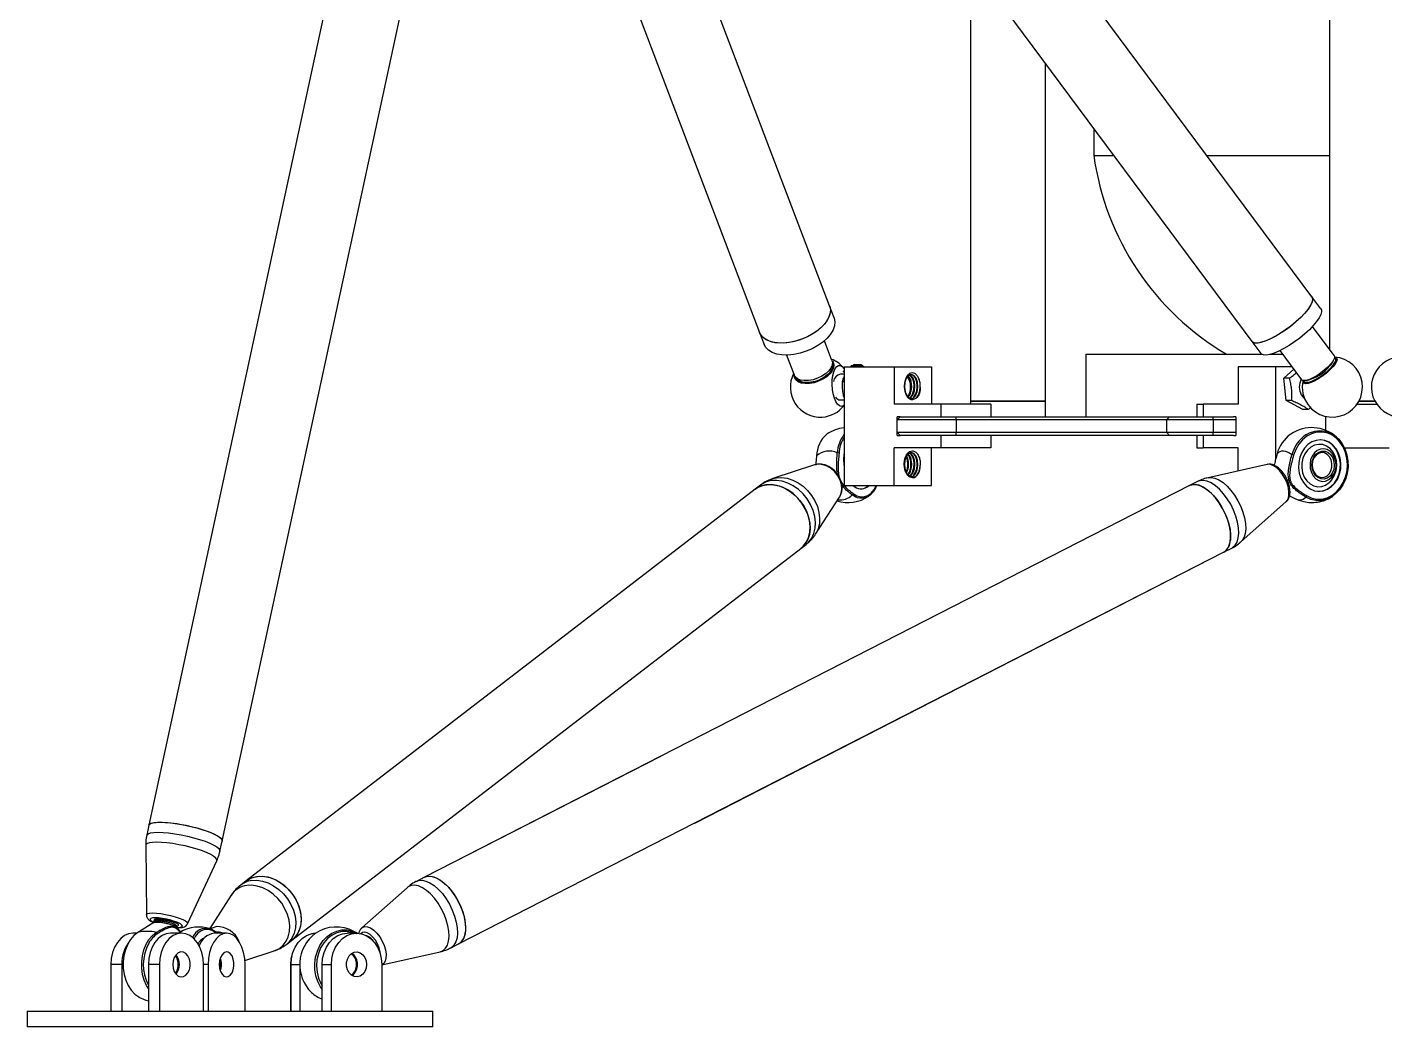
# Model space of a CAD drawing. Header units: millimetres. Extents: x 15 to 1184, y 5 to 836.
# Drawn here: x 133.1 to 220.1, y 573.1 to 637.1 of the extents above; entities that cross this region are included whole.
import ezdxf

# ---------------------------------------------------------------- set-up
doc = ezdxf.new("R2010")
doc.units = ezdxf.units.MM

msp = doc.modelspace()

# ---------------------------------------------------------------- linework, layer by layer
at = {"color": 7, "linetype": 'Continuous', "lineweight": 25}
for p, q in [((216.537, 703.365), (216.537, 616.498)), ((160.288, 675.898), (140.906, 585.983)), ((215.419, 619.85), (173.227, 676.677)), ((145.598, 584.972), (164.981, 674.887)), ((169.373, 673.816), (211.565, 616.988)), ((184.512, 619.272), (164.4, 672.192)), ((162.541, 663.57), (180.025, 617.566)), ((193.537, 641.27), (193.537, 613.165)), ((198.337, 613.165), (198.337, 634.805)), ((201.437, 630.63), (201.437, 628.902)), ((201.437, 628.902), (202.72, 628.902)), ((208.698, 628.902), (216.537, 628.902)), ((215.989, 619.082), (215.419, 619.85)), ((184.804, 618.504), (184.512, 619.272)), ((216.845, 616.083), (215.457, 617.953)), ((180.025, 617.566), (180.317, 616.798)), ((184.666, 615.77), (184.184, 617.038)), ((211.565, 616.988), (212.135, 616.22)), ((181.754, 616.114), (182.235, 614.847)), ((200.937, 616.165), (200.937, 612.165)), ((200.937, 616.165), (212.197, 616.165)), ((212.755, 616.165), (213.546, 616.165)), ((213.369, 616.403), (214.757, 614.534)), ((184.674, 615.746), (184.698, 615.718)), ((185.444, 615.245), (185.375, 615.329)), ((185.444, 615.028), (185.388, 615.111)), ((185.444, 615.365), (185.444, 607.765)), ((185.444, 615.365), (188.645, 615.365)), ((185.922, 615.457), (185.845, 615.365)), ((185.922, 615.457), (186.402, 615.457)), ((186.007, 615.457), (186.06, 615.504)), ((186.06, 615.504), (186.104, 615.457)), ((186.06, 615.504), (186.54, 615.504)), ((186.402, 615.457), (186.349, 615.365)), ((186.628, 615.365), (186.402, 615.457)), ((186.54, 615.504), (186.736, 615.365)), ((188.645, 615.365), (188.645, 612.965)), ((188.645, 615.365), (191.044, 615.365)), ((191.044, 615.365), (191.044, 612.965)), ((210.686, 615.365), (210.686, 612.965)), ((213.085, 615.365), (210.686, 615.365)), ((213.085, 615.365), (213.085, 609.435)), ((214.14, 615.365), (213.085, 615.365)), ((213.618, 614.635), (214.246, 615.222)), ((185.444, 614.889), (185.204, 614.889)), ((185.319, 614.412), (185.444, 614.412)), ((213.757, 613.195), (213.618, 614.635)), ((213.978, 614.635), (213.618, 614.635)), ((185.204, 613.24), (185.444, 613.24)), ((191.644, 612.965), (188.645, 612.965)), ((191.644, 612.965), (191.644, 612.165)), ((194.843, 612.965), (191.644, 612.965)), ((193.537, 613.165), (193.537, 612.965)), ((198.337, 613.165), (193.537, 613.165)), ((193.537, 613.165), (195.403, 613.165)), ((194.843, 612.965), (194.843, 612.165)), ((195.403, 613.165), (198.337, 613.165)), ((198.337, 612.165), (198.337, 613.165)), ((208.037, 612.965), (208.037, 612.165)), ((208.037, 612.965), (208.437, 612.965)), ((208.437, 612.965), (208.437, 612.165)), ((210.686, 612.965), (208.437, 612.965)), ((214.117, 613.195), (213.757, 613.195)), ((214.824, 612.625), (213.757, 613.195)), ((215.184, 612.625), (214.824, 612.625)), ((218.304, 612.965), (219.569, 612.965)), ((218.937, 613.165), (218.426, 613.165)), ((218.426, 613.165), (219.447, 613.165)), ((219.447, 613.165), (218.937, 613.165)), ((188.843, 611.965), (188.843, 612.165)), ((189.043, 612.165), (188.843, 612.165)), ((188.843, 611.965), (189.043, 612.165)), ((192.649, 611.965), (188.843, 611.965)), ((188.843, 611.165), (188.843, 611.965)), ((189.043, 612.165), (192.595, 612.165)), ((192.649, 611.965), (192.595, 612.165)), ((192.595, 612.165), (206.288, 612.165)), ((206.088, 611.965), (192.649, 611.965)), ((192.649, 611.165), (192.649, 611.965)), ((206.288, 612.165), (206.088, 611.965)), ((206.088, 611.965), (206.088, 611.165)), ((209.088, 611.965), (206.088, 611.965)), ((206.288, 612.165), (209.088, 612.165)), ((209.088, 611.965), (209.088, 612.165)), ((209.088, 612.165), (210.387, 612.165)), ((209.088, 611.965), (209.088, 611.165)), ((210.537, 611.965), (209.088, 611.965)), ((210.537, 612.165), (210.387, 612.165)), ((210.537, 612.165), (210.537, 610.965)), ((216.285, 612.19), (216.285, 611.297)), ((188.843, 610.965), (188.843, 611.165)), ((188.843, 611.165), (192.649, 611.165)), ((189.043, 610.965), (188.843, 611.165)), ((188.843, 610.965), (189.043, 610.965)), ((192.595, 610.965), (189.043, 610.965)), ((191.644, 610.965), (191.644, 610.165)), ((192.595, 610.965), (192.649, 611.165)), ((206.288, 610.965), (192.595, 610.965)), ((192.649, 611.165), (206.088, 611.165)), ((194.843, 610.965), (194.843, 610.165)), ((206.088, 611.165), (206.288, 610.965)), ((206.088, 611.165), (209.088, 611.165)), ((209.088, 610.965), (206.288, 610.965)), ((208.037, 610.965), (208.037, 610.165)), ((208.437, 610.965), (208.437, 610.165)), ((209.088, 610.965), (209.088, 611.165)), ((209.088, 611.165), (210.537, 611.165)), ((210.387, 610.965), (209.088, 610.965)), ((210.387, 610.965), (210.537, 610.965)), ((188.645, 607.765), (188.645, 610.165)), ((191.644, 610.165), (188.645, 610.165)), ((191.044, 607.765), (191.044, 610.165)), ((194.843, 610.165), (191.644, 610.165)), ((208.037, 610.165), (208.437, 610.165)), ((210.686, 610.165), (208.437, 610.165)), ((210.686, 608.689), (210.686, 610.165)), ((217.504, 610.165), (220.364, 610.165)), ((183.556, 609.073), (180.871, 608.197)), ((183.556, 609.073), (180.871, 608.197)), ((212.549, 609.108), (208.76, 608.257)), ((180.879, 608.193), (180.725, 608.141)), ((208.087, 608.014), (207.571, 607.749)), ((179.736, 607.515), (147.128, 582.413)), ((179.736, 607.515), (147.128, 582.413)), ((207.571, 607.749), (158.555, 582.648)), ((180.079, 607.779), (179.736, 607.515)), ((180.079, 607.779), (179.736, 607.515)), ((180.167, 607.834), (180.086, 607.775)), ((185.444, 607.765), (188.645, 607.765)), ((186.885, 607.658), (186.999, 607.765)), ((186.933, 607.665), (187.04, 607.765)), ((188.645, 607.765), (191.044, 607.765)), ((183.614, 604.634), (185.148, 607.006)), ((210.866, 604.145), (213.771, 606.722)), ((210.866, 604.145), (213.771, 606.722)), ((213.783, 606.733), (213.771, 606.722)), ((213.784, 606.743), (213.83, 606.791)), ((213.983, 607.104), (214.273, 606.948)), ((216.381, 606.872), (216.416, 606.888)), ((150.056, 578.61), (182.664, 603.711)), ((182.664, 603.711), (183.007, 603.976)), ((209.759, 603.477), (210.276, 603.741)), ((209.759, 603.477), (210.275, 603.741)), ((210.273, 603.747), (210.369, 603.792)), ((160.743, 578.375), (209.759, 603.477)), ((175.875, 586.125), (209.759, 603.477)), ((173.687, 590.397), (158.555, 582.648)), ((140.906, 585.983), (140.767, 585.339)), ((140.7, 584.685), (140.741, 580.236)), ((145.459, 584.327), (145.598, 584.972)), ((143.381, 579.666), (145.251, 583.704)), ((147.128, 582.413), (146.784, 582.149)), ((147.128, 582.413), (146.785, 582.149)), ((147.128, 582.413), (147.103, 582.394)), ((157.448, 581.98), (154.543, 579.403)), ((157.448, 581.98), (154.543, 579.403)), ((158.555, 582.648), (158.039, 582.383)), ((158.555, 582.648), (158.039, 582.383)), ((146.178, 581.491), (144.799, 579.359)), ((146.178, 581.491), (144.8, 579.359)), ((146.225, 581.55), (146.18, 581.488)), ((141.22, 579.743), (140.292, 579.173)), ((141.218, 579.836), (141.211, 579.806)), ((141.297, 579.79), (141.216, 579.74)), ((141.335, 579.931), (141.351, 579.917)), ((141.379, 579.942), (141.375, 579.924)), ((142.638, 579.563), (142.629, 579.578)), ((142.744, 579.411), (142.641, 579.564)), ((142.66, 579.535), (142.724, 579.554)), ((142.924, 579.145), (142.743, 579.413)), ((154.54, 579.392), (154.472, 579.322)), ((140.118, 579.06), (139.882, 579.06)), ((139.882, 579.06), (139.882, 579.06)), ((140.198, 579.114), (140.194, 579.112)), ((140.293, 579.171), (140.198, 579.114)), ((142.993, 579.06), (142.286, 579.06)), ((142.964, 579.08), (142.933, 579.132)), ((143.15, 579.261), (143.001, 579.189)), ((143.824, 578.771), (143.791, 578.711)), ((145.885, 579.06), (145.077, 579.06)), ((145.164, 579.172), (145.311, 579.06)), ((149.713, 578.345), (150.056, 578.61)), ((151.582, 579.06), (151.311, 579.025)), ((154.207, 579.06), (153.617, 579.06)), ((154.26, 579.059), (154.041, 579.176)), ((147.055, 577.319), (148.922, 577.927)), ((155.822, 577.03), (159.554, 577.868)), ((160.227, 578.111), (160.743, 578.375)), ((139.175, 577.06), (138.468, 577.06)), ((138.468, 577.06), (138.468, 574.06)), ((138.468, 577.06), (138.468, 574.06)), ((139.175, 577.06), (139.175, 574.06)), ((141.579, 577.06), (140.872, 577.06)), ((140.872, 577.06), (140.872, 574.06)), ((141.579, 577.06), (141.579, 574.06)), ((144.408, 574.06), (144.408, 577.06)), ((144.704, 577.06), (144.704, 574.06)), ((147.065, 574.06), (147.065, 577.06)), ((149.996, 577.06), (149.996, 574.06)), ((149.996, 574.06), (149.996, 577.06)), ((150.586, 574.06), (150.586, 576.877)), ((152.003, 577.06), (152.593, 577.06)), ((152.003, 574.06), (152.003, 577.06)), ((152.593, 574.06), (152.593, 577.06)), ((155.822, 577.06), (155.822, 574.06)), ((133.104, 574.06), (133.104, 573.06)), ((133.104, 574.06), (133.105, 574.06)), ((133.105, 574.06), (133.105, 573.06)), ((133.105, 574.06), (159.105, 574.06)), ((159.105, 573.06), (159.105, 574.06)), ((133.105, 573.06), (133.104, 573.06)), ((136.912, 573.06), (133.105, 573.06)), ((159.105, 573.06), (136.912, 573.06))]:
    msp.add_line(p, q, dxfattribs=at)
at = {"color": 8, "linetype": 'Continuous', "lineweight": 25}
for p, q in [((146.158, 581.459), (146.178, 581.49)), ((145.246, 579.06), (145.2, 579.096)), ((144.704, 577.06), (144.408, 577.06)), ((149.996, 577.06), (150.582, 577.06))]:
    msp.add_line(p, q, dxfattribs=at)
at = {"color": 7, "linetype": 'Continuous', "lineweight": 25, "flags": 128}
for points in [[(215.424, 619.502), (215.326, 619.296), (215.173, 619.063), (214.968, 618.811), (214.719, 618.547), (214.432, 618.279), (214.117, 618.016), (213.782, 617.764), (213.439, 617.533), (213.098, 617.328), (212.768, 617.156), (212.461, 617.023), (212.185, 616.933), (211.948, 616.887), (211.759, 616.888), (211.622, 616.936), (211.565, 616.988)], [(215.419, 619.85), (215.449, 619.792), (215.461, 619.652), (215.413, 619.474), (215.307, 619.263), (215.146, 619.027), (214.934, 618.773), (214.679, 618.508), (214.387, 618.24), (214.069, 617.978), (213.732, 617.729), (213.389, 617.501), (213.049, 617.301), (212.722, 617.134)], [(184.512, 619.272), (184.544, 619.163), (184.562, 618.918), (184.51, 618.658), (184.389, 618.391), (184.205, 618.125), (183.961, 617.867), (183.666, 617.626), (183.329, 617.41), (182.959, 617.224), (182.568, 617.074), (182.169, 616.965), (181.772, 616.9), (181.39, 616.882), (181.035, 616.91), (180.718, 616.984), (180.448, 617.102), (180.233, 617.259), (180.079, 617.452), (180.025, 617.566)], [(184.512, 619.272), (184.519, 619.254), (184.563, 619.017), (184.538, 618.762), (184.445, 618.496), (184.284, 618.229), (184.063, 617.967), (183.787, 617.718), (183.465, 617.491), (183.107, 617.293), (182.723, 617.128), (182.326, 617.003), (181.926, 616.92), (181.537, 616.884), (181.171, 616.893), (180.837, 616.95), (180.547, 617.051), (180.31, 617.193), (180.132, 617.373), (180.025, 617.566)], [(184.804, 618.504), (184.81, 618.486), (184.855, 618.249), (184.83, 617.994), (184.736, 617.728), (184.576, 617.461), (184.355, 617.199), (184.079, 616.95), (183.757, 616.723), (183.399, 616.525), (183.015, 616.36), (182.618, 616.235), (182.218, 616.152), (181.829, 616.116), (181.463, 616.126), (181.129, 616.182), (180.839, 616.283), (180.602, 616.425), (180.424, 616.605), (180.317, 616.798)], [(215.989, 619.082), (216.019, 619.025), (216.031, 618.884), (215.983, 618.706), (215.877, 618.495), (215.716, 618.26), (215.504, 618.005), (215.249, 617.74), (214.957, 617.472), (214.639, 617.21), (214.303, 616.961), (213.959, 616.733), (213.619, 616.533), (213.292, 616.366)], [(212.722, 617.134), (212.418, 617.007), (212.147, 616.923), (211.917, 616.884), (211.735, 616.892), (211.606, 616.946), (211.565, 616.988)], [(213.292, 616.366), (212.988, 616.239), (212.717, 616.155), (212.487, 616.116), (212.305, 616.124), (212.177, 616.178), (212.135, 616.22)], [(216.845, 616.083), (216.869, 615.994), (216.836, 615.866), (216.747, 615.708), (216.608, 615.529)], [(216.869, 615.984), (216.915, 615.977), (216.977, 615.948)], [(184.666, 615.77), (184.692, 615.659), (184.676, 615.476), (184.593, 615.283), (184.45, 615.092), (184.252, 614.912), (184.011, 614.754), (183.74, 614.626), (183.453, 614.534), (183.167, 614.484), (182.895, 614.479), (182.653, 614.518), (182.455, 614.6), (182.31, 614.721), (182.235, 614.847)], [(185.444, 612.898), (185.39, 612.856), (185.271, 612.822), (185.149, 612.859), (185.029, 612.965), (184.92, 613.135), (184.825, 613.359), (184.752, 613.625), (184.703, 613.919), (184.681, 614.224), (184.687, 614.526), (184.722, 614.807), (184.782, 615.051), (184.866, 615.247), (184.968, 615.383), (185.083, 615.453), (185.204, 615.451), (185.326, 615.379), (185.441, 615.24), (185.444, 615.236)], [(216.608, 615.529), (216.424, 615.338), (216.208, 615.145), (215.969, 614.961), (215.721, 614.796), (215.478, 614.659), (215.252, 614.556), (215.055, 614.494), (214.899, 614.476), (214.792, 614.503), (214.757, 614.534)], [(215.051, 614.348), (215.147, 614.356), (215.335, 614.408), (215.558, 614.503), (215.801, 614.636), (216.05, 614.799), (216.292, 614.982), (216.512, 615.176), (216.697, 615.369), (216.837, 615.549), (216.923, 615.706), (216.948, 615.794)], [(189.744, 613.296), (189.84, 613.326), (190.009, 613.499), (190.125, 613.759), (190.174, 614.065), (190.15, 614.371), (190.059, 614.63), (189.915, 614.804), (189.744, 614.865), (189.573, 614.804), (189.43, 614.63), (189.338, 614.371), (189.314, 614.065), (189.363, 613.759), (189.48, 613.499), (189.648, 613.326), (189.844, 613.265), (189.844, 613.265)], [(190.324, 614.065), (190.315, 613.909), (190.288, 613.759), (190.243, 613.62), (190.184, 613.499), (190.111, 613.399), (190.028, 613.326), (189.938, 613.28), (189.844, 613.265)], [(214.734, 613.57), (214.874, 613.398), (214.939, 613.345)], [(215.1, 607.093), (215.407, 606.952), (215.732, 606.884), (216.063, 606.89), (216.389, 606.97), (216.699, 607.122), (216.981, 607.341), (217.226, 607.618), (217.426, 607.944), (217.573, 608.308), (217.663, 608.697), (217.692, 609.097), (217.659, 609.496), (217.566, 609.878), (217.416, 610.231), (217.213, 610.542), (216.966, 610.801), (216.682, 610.999), (216.371, 611.128), (216.044, 611.185), (215.713, 611.166), (215.389, 611.074), (215.083, 610.911), (214.807, 610.683), (214.568, 610.397), (214.376, 610.065), (214.238, 609.696)], [(216.417, 607.515), (216.669, 607.683), (216.888, 607.91), (217.064, 608.186), (217.19, 608.498), (217.26, 608.834), (217.272, 609.179), (217.224, 609.517), (217.119, 609.834), (216.961, 610.116), (216.758, 610.351), (216.518, 610.528), (216.251, 610.639), (215.97, 610.681), (215.686, 610.65), (215.412, 610.549), (215.16, 610.381), (214.942, 610.154), (214.765, 609.879), (214.639, 609.566), (214.569, 609.23), (214.558, 608.885), (214.605, 608.547), (214.71, 608.23), (214.868, 607.948), (215.072, 607.713), (215.312, 607.536), (215.578, 607.425), (215.86, 607.383), (216.143, 607.414), (216.417, 607.515)], [(215.063, 611.029), (215.269, 611.139), (215.591, 611.247), (215.923, 611.283), (216.254, 611.247), (216.572, 611.14), (216.868, 610.965), (217.133, 610.727), (217.356, 610.436), (217.533, 610.099), (217.656, 609.728), (217.721, 609.335), (217.728, 608.932), (217.675, 608.532), (217.564, 608.148), (217.398, 607.793), (217.184, 607.478), (216.928, 607.213), (216.638, 607.007), (216.323, 606.866), (215.994, 606.794), (215.662, 606.795), (215.336, 606.868), (215.028, 607.011), (215.028, 607.011)], [(216.383, 607.518), (216.635, 607.685), (216.854, 607.912), (217.03, 608.188), (217.156, 608.5), (217.226, 608.836), (217.238, 609.181), (217.19, 609.519), (217.085, 609.836), (216.927, 610.118), (216.724, 610.353), (216.484, 610.53), (216.217, 610.642), (215.986, 610.681)], [(189.744, 608.296), (189.84, 608.326), (190.009, 608.499), (190.125, 608.759), (190.174, 609.065), (190.15, 609.371), (190.059, 609.63), (189.915, 609.804), (189.744, 609.865), (189.573, 609.804), (189.43, 609.63), (189.338, 609.371), (189.314, 609.065), (189.363, 608.759), (189.48, 608.499), (189.648, 608.326), (189.844, 608.265), (189.844, 608.265)], [(214.128, 609.727), (213.988, 609.821), (213.85, 609.892), (213.716, 609.938), (213.588, 609.959), (213.47, 609.954), (213.361, 609.923), (213.265, 609.867), (213.183, 609.787)], [(216.295, 607.783), (216.525, 607.94), (216.719, 608.155), (216.869, 608.419), (216.965, 608.715), (217.003, 609.029), (216.98, 609.343), (216.898, 609.64), (216.761, 609.905), (216.577, 610.123), (216.355, 610.282), (216.107, 610.374), (215.848, 610.393), (215.59, 610.34), (215.348, 610.215), (215.134, 610.028), (214.961, 609.787), (214.838, 609.505), (214.77, 609.198), (214.763, 608.882), (214.815, 608.574), (214.926, 608.291), (215.087, 608.048), (215.292, 607.858), (215.528, 607.732), (215.783, 607.676), (216.044, 607.693), (216.295, 607.783)], [(216.917, 608.735), (216.958, 609.003), (216.942, 609.274), (216.871, 609.532), (216.749, 609.757), (216.584, 609.935), (216.388, 610.054), (216.174, 610.106), (215.957, 610.087), (215.751, 609.997), (215.571, 609.845), (215.428, 609.639), (215.333, 609.394), (215.292, 609.127), (215.307, 608.855), (215.378, 608.598), (215.501, 608.372), (215.665, 608.194), (215.861, 608.075), (216.075, 608.023), (216.292, 608.043), (216.498, 608.132), (216.679, 608.284), (216.822, 608.49), (216.917, 608.735)], [(215.442, 609.349), (215.533, 609.578), (215.673, 609.765), (215.849, 609.896), (216.048, 609.96), (216.253, 609.95), (216.447, 609.869), (216.616, 609.723), (216.744, 609.524), (216.823, 609.287), (216.844, 609.032), (216.808, 608.78), (216.716, 608.551), (216.577, 608.364), (216.4, 608.233), (216.202, 608.17), (215.997, 608.179), (215.802, 608.26), (215.634, 608.406), (215.505, 608.605), (215.427, 608.842), (215.405, 609.097), (215.442, 609.349)], [(215.458, 609.317), (215.425, 609.082), (215.449, 608.846), (215.528, 608.629), (215.655, 608.45), (215.818, 608.327), (216.003, 608.268), (216.193, 608.281), (216.373, 608.363), (216.524, 608.508), (216.635, 608.702), (216.696, 608.928), (216.7, 609.166), (216.648, 609.396), (216.544, 609.596), (216.397, 609.748), (216.221, 609.84), (216.031, 609.864), (215.844, 609.816), (215.677, 609.701), (215.544, 609.53), (215.458, 609.317)], [(217.616, 609.87), (217.564, 610.03), (217.509, 610.165)], [(185.148, 607.006), (185.164, 607.032), (185.262, 607.265), (185.3, 607.532), (185.275, 607.817), (185.189, 608.105), (185.046, 608.38), (184.854, 608.629), (184.623, 608.836), (184.366, 608.992), (184.097, 609.087), (183.83, 609.117), (183.58, 609.081), (183.556, 609.073)], [(189.844, 608.265), (189.938, 608.28), (190.028, 608.326), (190.111, 608.399), (190.184, 608.499), (190.243, 608.62), (190.288, 608.759), (190.315, 608.909), (190.324, 609.065)], [(213.771, 606.722), (213.792, 606.742), (213.888, 606.891), (213.94, 607.093), (213.946, 607.337), (213.906, 607.61), (213.82, 607.898), (213.695, 608.184), (213.537, 608.453), (213.354, 608.691), (213.157, 608.885), (212.955, 609.025), (212.76, 609.103), (212.582, 609.114), (212.549, 609.108)], [(179.736, 607.515), (179.935, 607.643), (180.238, 607.763), (180.57, 607.818), (180.921, 607.805), (181.281, 607.726), (181.638, 607.583), (181.982, 607.38), (182.302, 607.123), (182.588, 606.82), (182.833, 606.481), (183.027, 606.115), (183.167, 605.734), (183.246, 605.35), (183.264, 604.973), (183.218, 604.616), (183.112, 604.289), (182.947, 604.002), (182.729, 603.765), (182.664, 603.711)], [(182.664, 603.711), (182.827, 603.858), (183.023, 604.117), (183.164, 604.422), (183.245, 604.763), (183.264, 605.13), (183.22, 605.511), (183.115, 605.896), (182.952, 606.272), (182.735, 606.627), (182.472, 606.953), (182.17, 607.237), (181.839, 607.472), (181.488, 607.651), (181.129, 607.767), (180.772, 607.819), (180.427, 607.803)], [(187.528, 607.765), (187.466, 607.621), (187.31, 607.357), (187.124, 607.151), (186.912, 607.009), (186.683, 606.938), (186.443, 606.937), (186.302, 606.97)], [(186.619, 607.535), (186.699, 607.557), (186.885, 607.658)], [(207.571, 607.749), (207.622, 607.773), (207.835, 607.82), (208.074, 607.799), (208.33, 607.713), (208.597, 607.563), (208.866, 607.353), (209.128, 607.091), (209.377, 606.783), (209.604, 606.441), (209.802, 606.073), (209.966, 605.691), (210.091, 605.306), (210.172, 604.931), (210.207, 604.577), (210.195, 604.254)], [(207.934, 607.819), (207.709, 607.801), (207.571, 607.749)], [(209.759, 603.477), (209.817, 603.511), (209.978, 603.659), (210.099, 603.868), (210.176, 604.129), (210.208, 604.435), (210.192, 604.777), (210.131, 605.145), (210.024, 605.526), (209.877, 605.911), (209.692, 606.286), (209.477, 606.641), (209.237, 606.965), (208.979, 607.247), (208.712, 607.48), (208.443, 607.656), (208.182, 607.771), (207.934, 607.819)], [(140.906, 585.983), (140.918, 586.014), (140.998, 586.084), (141.146, 586.135), (141.359, 586.167), (141.629, 586.177), (141.948, 586.167), (142.307, 586.135), (142.695, 586.084), (143.1, 586.014), (143.509, 585.927), (143.91, 585.828), (144.292, 585.717), (144.642, 585.599), (144.949, 585.478), (145.205, 585.356), (145.402, 585.238), (145.534, 585.128), (145.596, 585.028), (145.598, 584.972)], [(140.906, 585.983), (140.942, 586.044), (141.05, 586.107), (141.225, 586.15), (141.461, 586.174), (141.752, 586.176), (142.089, 586.157), (142.461, 586.117), (142.857, 586.058), (143.265, 585.981), (143.672, 585.889), (144.067, 585.784), (144.437, 585.67), (144.771, 585.55), (145.059, 585.428), (145.292, 585.308)], [(145.292, 585.308), (145.463, 585.193), (145.567, 585.086), (145.601, 584.991), (145.598, 584.972)], [(147.128, 582.413), (147.211, 582.472), (147.499, 582.619), (147.82, 582.701), (148.164, 582.717), (148.521, 582.666), (148.881, 582.549), (149.231, 582.37), (149.563, 582.135), (149.864, 581.851), (150.128, 581.526), (150.344, 581.17), (150.507, 580.794), (150.613, 580.41), (150.656, 580.028), (150.637, 579.661), (150.556, 579.321), (150.415, 579.016), (150.219, 578.757), (150.056, 578.61)], [(147.128, 582.413), (147.328, 582.542), (147.63, 582.661), (147.962, 582.716), (148.313, 582.703), (148.673, 582.624), (149.03, 582.481), (149.374, 582.278), (149.694, 582.021), (149.98, 581.718), (150.225, 581.379), (150.42, 581.013), (150.559, 580.633), (150.639, 580.248), (150.656, 579.871), (150.611, 579.514), (150.504, 579.187), (150.339, 578.901), (150.121, 578.663), (150.056, 578.61)], [(158.555, 582.648), (158.606, 582.671), (158.819, 582.718), (159.058, 582.698), (159.314, 582.611), (159.581, 582.461), (159.849, 582.251), (160.112, 581.989), (160.361, 581.682), (160.588, 581.339), (160.786, 580.971), (160.95, 580.589), (161.074, 580.205), (161.155, 579.83), (161.191, 579.475), (161.179, 579.153)], [(158.555, 582.648), (158.693, 582.699), (158.918, 582.718)], [(158.918, 582.718), (159.165, 582.669), (159.427, 582.555), (159.695, 582.379), (159.963, 582.146), (160.22, 581.863), (160.46, 581.539), (160.676, 581.184), (160.86, 580.809), (161.008, 580.425), (161.114, 580.043), (161.176, 579.675), (161.191, 579.333), (161.16, 579.027), (161.082, 578.766), (160.961, 578.558), (160.8, 578.409), (160.743, 578.375)], [(141.474, 579.972), (141.331, 579.961), (141.249, 579.931), (141.233, 579.907)], [(142.685, 579.513), (142.748, 579.528), (142.796, 579.567), (142.775, 579.622), (142.687, 579.686), (142.539, 579.756), (142.344, 579.824), (142.12, 579.884), (141.887, 579.931), (141.665, 579.961), (141.474, 579.972)], [(142.762, 579.408), (142.76, 579.401), (142.757, 579.395), (142.756, 579.392), (142.755, 579.391), (142.755, 579.391), (142.755, 579.391), (142.755, 579.391), (142.755, 579.391), (142.755, 579.391), (142.755, 579.391), (142.755, 579.391), (142.755, 579.391), (142.755, 579.391), (142.755, 579.391)], [(144.817, 579.353), (144.925, 579.313), (145.164, 579.172)], [(139.882, 579.06), (139.606, 579.022), (139.341, 578.908), (139.096, 578.723), (138.882, 578.474), (138.706, 578.171), (138.575, 577.825), (138.495, 577.45), (138.468, 577.06)], [(139.882, 579.06), (139.606, 579.022), (139.341, 578.908), (139.096, 578.723), (138.882, 578.474), (138.706, 578.171), (138.575, 577.825), (138.495, 577.45), (138.468, 577.06)], [(140.198, 579.114), (139.949, 578.917), (139.729, 578.66), (139.545, 578.352), (139.402, 578.002), (139.307, 577.621), (139.26, 577.223), (139.265, 576.819), (139.321, 576.423), (139.426, 576.048), (139.577, 575.705), (139.769, 575.406), (139.995, 575.16), (140.249, 574.975), (140.257, 574.971)], [(142.286, 579.06), (142.01, 579.022), (141.745, 578.908), (141.5, 578.723), (141.286, 578.474), (141.11, 578.171), (140.98, 577.825), (140.899, 577.45), (140.872, 577.06)], [(144.408, 577.06), (144.38, 577.45), (144.3, 577.825), (144.169, 578.171), (143.993, 578.474), (143.779, 578.723), (143.534, 578.908), (143.269, 579.022), (142.993, 579.06), (142.717, 579.022), (142.452, 578.908), (142.208, 578.723), (141.993, 578.474), (141.817, 578.171), (141.687, 577.825), (141.606, 577.45), (141.579, 577.06)], [(142.975, 579.176), (143.019, 579.199), (143.026, 579.202)], [(147.065, 577.06), (147.042, 577.45), (146.975, 577.825), (146.866, 578.171), (146.719, 578.474), (146.541, 578.723), (146.336, 578.908), (146.115, 579.022), (145.885, 579.06), (145.654, 579.022), (145.433, 578.908), (145.229, 578.723), (145.05, 578.474), (144.903, 578.171), (144.794, 577.825), (144.727, 577.45), (144.704, 577.06)], [(149.996, 577.06), (150.027, 577.45), (150.119, 577.825), (150.268, 578.171), (150.469, 578.474), (150.714, 578.723), (150.993, 578.908), (151.296, 579.022), (151.582, 579.06)], [(152.003, 575.485), (151.903, 575.629), (151.727, 575.965), (151.604, 576.336), (151.538, 576.73), (151.532, 577.133), (151.585, 577.533), (151.696, 577.916), (151.861, 578.271), (152.076, 578.586), (152.332, 578.851), (152.622, 579.058), (152.936, 579.199), (153.265, 579.27), (153.598, 579.269), (153.923, 579.196), (154.232, 579.054)], [(152.003, 577.06), (152.034, 577.45), (152.126, 577.825), (152.275, 578.171), (152.476, 578.474), (152.72, 578.723), (152.999, 578.908), (153.302, 579.022), (153.617, 579.06)], [(152.593, 577.06), (152.624, 577.45), (152.716, 577.825), (152.865, 578.171), (153.066, 578.474), (153.31, 578.723), (153.59, 578.908), (153.892, 579.022), (154.207, 579.06), (154.522, 579.022), (154.825, 578.908), (155.104, 578.723), (155.349, 578.474), (155.55, 578.171), (155.699, 577.825), (155.791, 577.45), (155.822, 577.06)], [(142.428, 577.06), (142.453, 576.824), (142.526, 576.609), (142.641, 576.435), (142.787, 576.315), (142.951, 576.262), (143.119, 576.28), (143.276, 576.367), (143.408, 576.516), (143.503, 576.713), (143.553, 576.941), (143.553, 577.179), (143.503, 577.407), (143.408, 577.604), (143.276, 577.753), (143.119, 577.84), (142.951, 577.858), (142.787, 577.805), (142.641, 577.686), (142.526, 577.511), (142.453, 577.296), (142.428, 577.06)], [(145.413, 577.06), (145.434, 576.824), (145.495, 576.609), (145.59, 576.435), (145.712, 576.315), (145.849, 576.262), (145.99, 576.28), (146.121, 576.367), (146.231, 576.516), (146.31, 576.713), (146.352, 576.941), (146.352, 577.179), (146.31, 577.407), (146.231, 577.604), (146.121, 577.753), (145.99, 577.84), (145.849, 577.858), (145.712, 577.805), (145.59, 577.686), (145.495, 577.511), (145.434, 577.296), (145.413, 577.06)], [(150.051, 577.576), (150.027, 577.45), (149.996, 577.06)], [(154.853, 577.06), (154.825, 576.824), (154.741, 576.609), (154.61, 576.435), (154.443, 576.315), (154.256, 576.262), (154.064, 576.28), (153.885, 576.367), (153.734, 576.516), (153.626, 576.713), (153.569, 576.941), (153.569, 577.179), (153.626, 577.407), (153.734, 577.604), (153.885, 577.753), (154.064, 577.84), (154.256, 577.858), (154.443, 577.805), (154.61, 577.686), (154.741, 577.511), (154.825, 577.296), (154.853, 577.06)]]:
    msp.add_lwpolyline(points, dxfattribs=at)
at = {"color": 8, "linetype": 'Continuous', "lineweight": 25, "flags": 128}
for points in [[(216.977, 615.948), (216.998, 615.927), (217.023, 615.834), (216.989, 615.704), (216.899, 615.542), (216.756, 615.359)], [(216.862, 615.941), (216.91, 615.911), (216.942, 615.826), (216.915, 615.701), (216.885, 615.639)], [(216.948, 615.794), (216.951, 615.831), (216.918, 615.917), (216.863, 615.95)], [(184.698, 615.718), (184.735, 615.661), (184.787, 615.492), (184.77, 615.305), (184.686, 615.108), (184.539, 614.912), (184.337, 614.728), (184.09, 614.567), (183.813, 614.435), (183.52, 614.342), (183.226, 614.291), (182.949, 614.285), (182.702, 614.326), (182.499, 614.409), (182.351, 614.532), (182.265, 614.688), (182.245, 614.823)], [(182.337, 614.691), (182.416, 614.57), (182.57, 614.454), (182.778, 614.378), (183.029, 614.348), (183.308, 614.365), (183.598, 614.427), (183.883, 614.532), (184.146, 614.673), (184.373, 614.842), (184.549, 615.03), (184.665, 615.224)], [(184.655, 615.224), (184.54, 615.031), (184.366, 614.845), (184.141, 614.677), (183.88, 614.537), (183.597, 614.433), (183.309, 614.371), (183.033, 614.355), (182.784, 614.385), (182.578, 614.459), (182.425, 614.575), (182.358, 614.671)], [(184.691, 615.557), (184.703, 615.412), (184.655, 615.224)], [(184.665, 615.224), (184.713, 615.415), (184.693, 615.586)], [(216.756, 615.359), (216.568, 615.164), (216.347, 614.967), (216.103, 614.778), (215.849, 614.61), (215.6, 614.469), (215.369, 614.364), (215.168, 614.301), (215.008, 614.282), (214.898, 614.31), (214.844, 614.382), (214.845, 614.482)], [(214.88, 614.477), (214.912, 614.393), (215.003, 614.351), (215.051, 614.348)], [(215.154, 614.363), (215.153, 614.363), (215.011, 614.358), (214.921, 614.399), (214.889, 614.477)], [(183.007, 603.976), (183.17, 604.123), (183.366, 604.382), (183.507, 604.686), (183.588, 605.027), (183.607, 605.394), (183.564, 605.775), (183.459, 606.16), (183.295, 606.536), (183.079, 606.892), (182.816, 607.217), (182.514, 607.501), (182.182, 607.736), (181.832, 607.915), (181.472, 608.032), (181.115, 608.083), (180.771, 608.067), (180.45, 607.985), (180.162, 607.838), (180.079, 607.779)], [(180.878, 608.2), (181.122, 608.256), (181.456, 608.271), (181.803, 608.222), (182.152, 608.108), (182.492, 607.935), (182.814, 607.707), (183.107, 607.431), (183.362, 607.115), (183.573, 606.769), (183.731, 606.405), (183.833, 606.031), (183.876, 605.661), (183.857, 605.305), (183.778, 604.974), (183.642, 604.678), (183.616, 604.637)], [(210.275, 603.741), (210.333, 603.775), (210.494, 603.924), (210.615, 604.132), (210.692, 604.393), (210.724, 604.699), (210.709, 605.041), (210.647, 605.409), (210.54, 605.791), (210.393, 606.175), (210.209, 606.55), (209.993, 606.905), (209.753, 607.229), (209.495, 607.512), (209.228, 607.745), (208.959, 607.921), (208.698, 608.035), (208.451, 608.083), (208.226, 608.065), (208.087, 608.014)], [(208.761, 608.257), (208.966, 608.272), (209.205, 608.225), (209.46, 608.114), (209.72, 607.943), (209.98, 607.717), (210.23, 607.442), (210.463, 607.128), (210.672, 606.784), (210.851, 606.419), (210.994, 606.046), (211.098, 605.675), (211.158, 605.319), (211.172, 604.987), (211.142, 604.689), (211.067, 604.436), (210.949, 604.234), (210.866, 604.145)], [(186.302, 606.97), (186.199, 607.009), (185.961, 607.149)], [(186.029, 607.241), (186.267, 607.102), (186.509, 607.035), (186.747, 607.042), (186.973, 607.123), (187.18, 607.276), (187.36, 607.493), (187.504, 607.765)], [(140.767, 585.339), (140.779, 585.369), (140.859, 585.439), (141.007, 585.491), (141.22, 585.522), (141.49, 585.533)], [(141.49, 585.533), (141.809, 585.522), (142.168, 585.491), (142.556, 585.439), (142.961, 585.369), (143.37, 585.283), (143.771, 585.183), (144.153, 585.072), (144.503, 584.955), (144.81, 584.833), (145.066, 584.711), (145.263, 584.594), (145.395, 584.483), (145.457, 584.383), (145.459, 584.327)], [(141.404, 584.896), (141.142, 584.886), (140.936, 584.855), (140.792, 584.805), (140.714, 584.737), (140.7, 584.685)], [(145.251, 583.704), (145.255, 583.78), (145.195, 583.877), (145.067, 583.984), (144.876, 584.098), (144.628, 584.216), (144.329, 584.334), (143.989, 584.449), (143.619, 584.556), (143.229, 584.653), (142.832, 584.737), (142.439, 584.805), (142.063, 584.855), (141.714, 584.886), (141.404, 584.896)], [(148.922, 577.927), (148.982, 577.949), (149.261, 578.091), (149.5, 578.291), (149.69, 578.542), (149.827, 578.838), (149.906, 579.169), (149.924, 579.525), (149.882, 579.895), (149.78, 580.269), (149.621, 580.634), (149.411, 580.979), (149.156, 581.295), (148.863, 581.571), (148.541, 581.799), (148.2, 581.972), (147.851, 582.086), (147.505, 582.135), (147.17, 582.12)], [(147.476, 582.437), (147.82, 582.453), (148.178, 582.401), (148.537, 582.285), (148.888, 582.106), (149.219, 581.871), (149.521, 581.587), (149.784, 581.262), (150.001, 580.906), (150.164, 580.53), (150.269, 580.145), (150.313, 579.764), (150.294, 579.397), (150.213, 579.056), (150.072, 578.752), (149.876, 578.492), (149.713, 578.345)], [(159.554, 577.868), (159.567, 577.871), (159.757, 577.953), (159.913, 578.098), (160.031, 578.3), (160.106, 578.553), (160.136, 578.851), (160.122, 579.183), (160.062, 579.54), (159.958, 579.91), (159.815, 580.283), (159.636, 580.648), (159.427, 580.992), (159.194, 581.306), (158.944, 581.581), (158.684, 581.807), (158.424, 581.978), (158.169, 582.089), (157.93, 582.136), (157.711, 582.118), (157.521, 582.036), (157.448, 581.98)], [(158.039, 582.383), (158.177, 582.435), (158.402, 582.453), (158.649, 582.405), (158.911, 582.291), (159.179, 582.114), (159.446, 581.881), (159.704, 581.599), (159.944, 581.275), (160.16, 580.92), (160.344, 580.545), (160.492, 580.16), (160.598, 579.779), (160.66, 579.411), (160.675, 579.069), (160.644, 578.763), (160.566, 578.502), (160.445, 578.293), (160.284, 578.145), (160.226, 578.111)], [(140.741, 580.236), (140.749, 580.266), (140.817, 580.316), (140.953, 580.347), (141.149, 580.358)], [(141.149, 580.358), (141.394, 580.347), (141.675, 580.316), (141.978, 580.266), (142.284, 580.199), (142.579, 580.12), (142.846, 580.032), (143.071, 579.941), (143.242, 579.851), (143.349, 579.767), (143.386, 579.693), (143.381, 579.666)], [(141.299, 580.047), (141.129, 580.037), (141.02, 580.006), (140.979, 579.957), (141.009, 579.893), (141.106, 579.818), (141.228, 579.755)], [(142.736, 579.43), (142.901, 579.44), (143.01, 579.471), (143.051, 579.52), (143.021, 579.584), (142.924, 579.658), (142.764, 579.738), (142.553, 579.818), (142.305, 579.893), (142.038, 579.957), (141.769, 580.006), (141.517, 580.037), (141.299, 580.047)], [(145.2, 579.096), (144.962, 579.234), (144.72, 579.301), (144.482, 579.294), (144.255, 579.213), (144.049, 579.061), (143.869, 578.843), (143.824, 578.771)], [(144.856, 579.34), (144.983, 579.414), (145.22, 579.484)], [(154.543, 579.403), (154.585, 579.435), (154.736, 579.49), (154.914, 579.479), (155.109, 579.402), (155.311, 579.262), (155.508, 579.068), (155.691, 578.83), (155.849, 578.56), (155.974, 578.274), (156.059, 577.987), (156.1, 577.714), (156.094, 577.469), (156.041, 577.267), (155.945, 577.118), (155.822, 577.035)], [(140.872, 575.514), (140.758, 575.705), (140.607, 576.048), (140.502, 576.423), (140.446, 576.819), (140.441, 577.223), (140.487, 577.621), (140.583, 578.002), (140.725, 578.352), (140.909, 578.66), (141.129, 578.917), (141.378, 579.114)], [(145.655, 579.06), (145.425, 579.124), (145.194, 579.124)], [(154.051, 579.06), (153.926, 579.108), (153.601, 579.176), (153.27, 579.17), (152.944, 579.089), (152.635, 578.937), (152.353, 578.719), (152.107, 578.442), (151.908, 578.116), (151.76, 577.752), (151.671, 577.363), (151.641, 576.962), (151.674, 576.564), (151.767, 576.182), (151.918, 575.829), (152.003, 575.683)], [(154.041, 579.176), (154.092, 579.148), (154.232, 579.054)], [(155.733, 577.714), (155.716, 577.869), (155.653, 578.12), (155.549, 578.373), (155.412, 578.612), (155.25, 578.819), (155.074, 578.982), (154.897, 579.088), (154.731, 579.132), (154.587, 579.108), (154.483, 579.031)]]:
    msp.add_lwpolyline(points, dxfattribs=at)
at = {"color": 7, "linetype": 'Continuous', "lineweight": 25}
for centre, radius, start, end in [((218.937, 631.376), 17.674, 188.0467, 239.38796), ((215.119, 619.671), 0.349, 330.93624, 30.70259), ((183.923, 614.065), 1.925, 41.07136, 68.32989), ((216.725, 614.065), 1.925, 216.59196, 85.70962), ((221.149, 614.065), 1.925, 94.29024, 12.52554), ((214.294, 617.343), 3.101, 286.0916, 326.66701), ((183.923, 614.065), 1.925, 152.81251, 273.42546), ((185.307, 614.345), 0.554, 100.73438, 171.5878), ((188.538, 614.061), 1.17, 329.67651, 34.29553), ((215.582, 614.065), 0.982, 149.52744, 210.23904), ((216.725, 614.065), 1.925, 167.4743, 216.59196), ((185.226, 613.63), 0.391, 214.17474, 266.75733), ((183.923, 614.065), 1.925, 273.42546, 322.1848), ((185.598, 609.6), 1.921, 130.7406, 178.55617), ((185.684, 609.065), 2.4, 95.72793, 123.93624), ((215.361, 609.213), 2.253, 125.34445, 165.2386), ((215.405, 609.065), 2.4, 48.54184, 124.15033), ((184.487, 608.773), 1.193, 64.03404, 132.74731), ((185.016, 609.588), 0.257, 66.78527, 91.43538), ((188.013, 609.418), 2.606, 170.36856, 189.63144), ((215.405, 609.065), 1.59, 345.08544, 35.60837), ((214.016, 609.124), 0.614, 68.79791, 79.47462), ((215.405, 609.065), 1.59, 316.52193, 345.08544), ((180.627, 606.348), 1.468, 97.83162, 127.37567), ((185.896, 607.269), 0.136, 298.55888, 348.052), ((186.538, 608.222), 0.683, 222.06159, 305.35987), ((215.846, 608.543), 1.158, 266.51482, 297.64253), ((185.684, 609.065), 2.4, 252.84511, 303.93624), ((215.405, 609.065), 2.4, 241.85493, 304.15033), ((214.955, 607.148), 0.155, 297.94884, 339.18805), ((215.405, 609.065), 2.4, 269.97916, 293.9857), ((209.262, 604.267), 0.933, 302.1768, 359.23256), ((144.109, 577.06), 2.4, 72.84511, 119.60574), ((152.909, 577.06), 2.4, 61.85493, 124.15033), ((141.555, 577.124), 2.38, 141.59557, 181.53768), ((140.788, 576.594), 2.588, 76.81773, 103.18227), ((143.395, 577.059), 2.85, 151.19684, 207.70814), ((141.318, 578.988), 0.14, 16.76669, 64.29156), ((144.804, 577.991), 0.847, 113.94568, 152.39863), ((145.257, 577.889), 1.184, 98.7182, 162.20592), ((145.142, 579.115), 0.0612, 341.66857, 68.69283), ((153.07, 577.05), 2.502, 127.07394, 225.61823), ((154.606, 578.115), 0.813, 29.87214, 71.04254), ((160.246, 579.165), 0.933, 302.1768, 359.23256), ((141.773, 577.06), 1.015, 325.06391, 34.93609), ((141.86, 577.06), 0.999, 321.68935, 38.31065), ((153.319, 577.06), 0.892, 309.19219, 50.80781), ((153.433, 577.093), 0.831, 357.72676, 54.74935), ((144.146, 577.06), 1.323, 348.12171, 11.87829), ((144.289, 577.06), 1.262, 340.76158, 19.20219), ((153.43, 577.028), 0.834, 306.33114, 2.20966), ((141.438, 577.06), 2.4, 240.53444, 256.36546), ((152.909, 577.06), 2.4, 228.54184, 247.81163)]:
    msp.add_arc(centre, radius, start, end, dxfattribs=at)
at = {"color": 8, "linetype": 'Continuous', "lineweight": 25}
for centre, radius, start, end in [((214.507, 617.085), 2.649, 282.07254, 321.22806), ((215.927, 616.077), 0.915, 314.74137, 341.22505), ((187.204, 609.723), 2.198, 143.19418, 176.80526), ((187.308, 609.689), 2.195, 148.11999, 176.45537), ((216.273, 609.174), 2.215, 123.12671, 165.53999), ((185.194, 607.93), 1.094, 262.14631, 314.49838), ((214.616, 607.402), 0.569, 232.95253, 316.48345), ((147.357, 580.729), 1.404, 97.65047, 147.12109), ((147.676, 580.982), 1.468, 97.83084, 127.44306), ((144.589, 578.424), 0.957, 76.22059, 157.54629), ((145.268, 577.953), 1.531, 21.91606, 91.78415), ((142.424, 577.571), 1.752, 123.68727, 150.55422)]:
    msp.add_arc(centre, radius, start, end, dxfattribs=at)
at = {"color": 7, "linetype": 'Continuous', "lineweight": 25}
for points, knots in [([(190.324, 614.065), (190.323, 614.158), (190.321, 614.344), (190.248, 614.602), (190.131, 614.808), (189.977, 614.945), (189.8, 614.995), (189.686, 614.951), (189.63, 614.929)], [0, 0, 0, 0, 0.162718, 0.325437, 0.488021, 0.657522, 0.830874, 1, 1, 1, 1]), ([(213.978, 614.635), (214.034, 614.676), (214.183, 614.789), (214.335, 614.908), (214.416, 614.985), (214.42, 614.988)], [0, 0, 0, 0, 0.361544, 0.968593, 1, 1, 1, 1]), ([(185.319, 614.412), (185.314, 614.291), (185.304, 614.047), (185.35, 613.685), (185.404, 613.446), (185.444, 613.339), (185.444, 613.338)], [0, 0, 0, 0, 0.344242, 0.695949, 0.995694, 1, 1, 1, 1]), ([(185.444, 614.757), (185.427, 614.722), (185.37, 614.605), (185.34, 614.492), (185.319, 614.412)], [0, 0, 0, 0, 0.292061, 1, 1, 1, 1]), ([(189.326, 614.423), (189.312, 614.32), (189.285, 614.114), (189.324, 613.803), (189.419, 613.54), (189.558, 613.352), (189.708, 613.262), (189.805, 613.264), (189.844, 613.265)], [0, 0, 0, 0, 0.184113, 0.36847, 0.543674, 0.717189, 0.884711, 1, 1, 1, 1]), ([(189.63, 614.929), (189.618, 614.92), (189.561, 614.878), (189.487, 614.794), (189.414, 614.669), (189.364, 614.556), (189.339, 614.467), (189.326, 614.423)], [0, 0, 0, 0, 0.0852651, 0.4292785, 0.600097, 0.7975759, 1, 1, 1, 1]), ([(189.516, 613.455), (189.531, 613.469), (189.603, 613.538), (189.684, 613.755), (189.737, 614.064), (189.71, 614.376), (189.634, 614.618), (189.553, 614.702), (189.523, 614.733)], [0, 0, 0, 0, 0.05205, 0.258373, 0.464696, 0.671019, 0.877342, 1, 1, 1, 1]), ([(189.544, 613.433), (189.566, 613.453), (189.647, 613.528), (189.735, 613.754), (189.787, 614.064), (189.761, 614.377), (189.676, 614.634), (189.585, 614.727), (189.544, 614.769)], [0, 0, 0, 0, 0.073777, 0.266812, 0.459848, 0.652883, 0.845919, 1, 1, 1, 1]), ([(189.608, 613.344), (189.661, 613.39), (189.773, 613.488), (189.886, 613.752), (189.937, 614.064), (189.912, 614.38), (189.817, 614.64), (189.703, 614.799), (189.624, 614.82), (189.602, 614.826)], [0, 0, 0, 0, 0.1428312, 0.3024709, 0.4621106, 0.6217504, 0.7813901, 0.9410298, 1, 1, 1, 1]), ([(189.644, 613.33), (189.702, 613.38), (189.82, 613.481), (189.936, 613.752), (189.987, 614.064), (189.962, 614.38), (189.867, 614.641), (189.751, 614.801), (189.668, 614.823), (189.644, 614.829)], [0, 0, 0, 0, 0.152816, 0.309251, 0.465685, 0.62212, 0.778554, 0.934988, 1, 1, 1, 1]), ([(189.775, 613.321), (189.78, 613.322), (189.851, 613.343), (189.966, 613.492), (190.087, 613.748), (190.137, 614.065), (190.112, 614.379), (190.017, 614.644), (189.87, 614.829), (189.753, 614.853), (189.694, 614.865)], [0, 0, 0, 0, 0.011195, 0.152453, 0.293711, 0.434969, 0.576227, 0.717484, 0.858742, 1, 1, 1, 1]), ([(214.117, 613.195), (214.124, 613.32), (214.139, 613.572), (214.118, 613.947), (214.062, 614.304), (214.006, 614.524), (213.978, 614.635)], [0, 0, 0, 0, 0.264602, 0.534941, 0.76534, 1, 1, 1, 1]), ([(189.794, 613.265), (189.861, 613.277), (189.995, 613.301), (190.167, 613.486), (190.29, 613.75), (190.313, 613.96), (190.324, 614.065)], [0, 0, 0, 0, 0.25, 0.5, 0.75, 1, 1, 1, 1]), ([(215.184, 612.625), (215.11, 612.674), (214.963, 612.774), (214.7, 612.923), (214.413, 613.064), (214.216, 613.151), (214.117, 613.195)], [0, 0, 0, 0, 0.264602, 0.534941, 0.76534, 1, 1, 1, 1]), ([(215.356, 612.756), (215.354, 612.754), (215.3, 612.71), (215.241, 612.667), (215.184, 612.625)], [0, 0, 0, 0, 0.032149, 1, 1, 1, 1]), ([(189.326, 609.423), (189.331, 609.442), (189.356, 609.538), (189.407, 609.66), (189.502, 609.819), (189.577, 609.883), (189.63, 609.929)], [0, 0, 0, 0, 0.08537, 0.429807, 0.600836, 1, 1, 1, 1]), ([(189.544, 608.433), (189.566, 608.453), (189.647, 608.528), (189.735, 608.754), (189.787, 609.064), (189.761, 609.377), (189.676, 609.634), (189.585, 609.727), (189.544, 609.769)], [0, 0, 0, 0, 0.073777, 0.266812, 0.459848, 0.652883, 0.845919, 1, 1, 1, 1]), ([(189.608, 608.344), (189.661, 608.39), (189.773, 608.488), (189.886, 608.752), (189.937, 609.064), (189.912, 609.38), (189.817, 609.639), (189.708, 609.795), (189.635, 609.816), (189.619, 609.82)], [0, 0, 0, 0, 0.145146, 0.307374, 0.469601, 0.631828, 0.794056, 0.956283, 1, 1, 1, 1]), ([(189.63, 609.929), (189.691, 609.952), (189.815, 609.998), (190.001, 609.932), (190.159, 609.773), (190.272, 609.542), (190.326, 609.291), (190.325, 609.13), (190.324, 609.065)], [0, 0, 0, 0, 0.184113, 0.36847, 0.543674, 0.717189, 0.884711, 1, 1, 1, 1]), ([(189.644, 608.33), (189.702, 608.38), (189.82, 608.481), (189.936, 608.752), (189.987, 609.064), (189.962, 609.38), (189.867, 609.641), (189.751, 609.801), (189.668, 609.823), (189.644, 609.829)], [0, 0, 0, 0, 0.152816, 0.309251, 0.465685, 0.62212, 0.778554, 0.934988, 1, 1, 1, 1]), ([(189.775, 608.321), (189.78, 608.322), (189.851, 608.343), (189.966, 608.492), (190.087, 608.748), (190.137, 609.065), (190.112, 609.379), (190.017, 609.644), (189.87, 609.829), (189.753, 609.853), (189.694, 609.865)], [0, 0, 0, 0, 0.011195, 0.152453, 0.293711, 0.434969, 0.576227, 0.717484, 0.858742, 1, 1, 1, 1]), ([(213.183, 609.787), (213.152, 609.679), (213.091, 609.464), (213.028, 609.221), (213.001, 609.086), (212.996, 609.062)], [0, 0, 0, 0, 0.450101, 0.900824, 1, 1, 1, 1]), ([(185.162, 607.038), (185.171, 607.051), (185.229, 607.128), (185.285, 607.306), (185.325, 607.559), (185.305, 607.83), (185.231, 608.102), (185.104, 608.366), (184.93, 608.607), (184.717, 608.813), (184.473, 608.975), (184.208, 609.085), (183.938, 609.129), (183.723, 609.125), (183.612, 609.084), (183.582, 609.073)], [0, 0, 0, 0, 0.016297, 0.098151, 0.18125, 0.266028, 0.352201, 0.439223, 0.526708, 0.614567, 0.702844, 0.791513, 0.880153, 0.967879, 1, 1, 1, 1]), ([(183.677, 609.649), (183.666, 609.541), (183.647, 609.356), (183.633, 609.168), (183.628, 609.089)], [0, 0, 0, 0, 0.5797223, 1, 1, 1, 1]), ([(189.844, 608.265), (189.788, 608.266), (189.677, 608.269), (189.522, 608.391), (189.398, 608.586), (189.316, 608.844), (189.286, 609.138), (189.313, 609.328), (189.326, 609.423)], [0, 0, 0, 0, 0.162718, 0.325437, 0.488021, 0.657522, 0.830874, 1, 1, 1, 1]), ([(189.419, 608.634), (189.439, 608.674), (189.501, 608.799), (189.534, 609.066), (189.516, 609.371), (189.45, 609.527), (189.419, 609.6)], [0, 0, 0, 0, 0.142418, 0.439908, 0.737398, 1, 1, 1, 1]), ([(189.444, 608.579), (189.474, 608.636), (189.546, 608.777), (189.586, 609.068), (189.559, 609.372), (189.502, 609.58), (189.449, 609.642), (189.444, 609.648)], [0, 0, 0, 0, 0.182788, 0.446433, 0.710078, 0.973723, 1, 1, 1, 1]), ([(189.516, 608.455), (189.531, 608.469), (189.603, 608.538), (189.684, 608.755), (189.737, 609.064), (189.71, 609.376), (189.634, 609.617), (189.555, 609.7), (189.526, 609.731)], [0, 0, 0, 0, 0.052215, 0.259191, 0.466168, 0.673145, 0.880121, 1, 1, 1, 1]), ([(189.794, 608.265), (189.861, 608.277), (189.995, 608.301), (190.167, 608.486), (190.29, 608.75), (190.313, 608.96), (190.324, 609.065)], [0, 0, 0, 0, 0.25, 0.5, 0.75, 1, 1, 1, 1]), ([(213.768, 606.726), (213.779, 606.734), (213.841, 606.777), (213.916, 606.899), (213.989, 607.082), (214.018, 607.303), (214.005, 607.553), (213.947, 607.823), (213.849, 608.095), (213.716, 608.357), (213.553, 608.597), (213.367, 608.806), (213.16, 608.974), (212.949, 609.081), (212.75, 609.131), (212.63, 609.117), (212.576, 609.11)], [0, 0, 0, 0, 0.01391, 0.079661, 0.147783, 0.221893, 0.301612, 0.382729, 0.463089, 0.542979, 0.623097, 0.704017, 0.786701, 0.872052, 0.942748, 1, 1, 1, 1]), ([(215.028, 607.011), (214.947, 607.061), (214.784, 607.162), (214.585, 607.3), (214.43, 607.42), (214.317, 607.519), (214.209, 607.629), (214.108, 607.753), (214.035, 607.873), (213.987, 607.98), (213.957, 608.065), (213.934, 608.153), (213.912, 608.273), (213.899, 608.436), (213.906, 608.64), (213.93, 608.852), (213.967, 609.063), (214.03, 609.357), (214.088, 609.577), (214.128, 609.727)], [0, 0, 0, 0, 0.098253, 0.196641, 0.246932, 0.297335, 0.348364, 0.399848, 0.452727, 0.479886, 0.507304, 0.533627, 0.560181, 0.614678, 0.675633, 0.737317, 0.800166, 0.863166, 1, 1, 1, 1]), ([(214.238, 609.696), (214.196, 609.547), (214.136, 609.332), (214.069, 609.048), (214.028, 608.845), (213.996, 608.639), (213.982, 608.442), (213.989, 608.287), (214.007, 608.174), (214.028, 608.092), (214.055, 608.014), (214.09, 607.941), (214.13, 607.871), (214.19, 607.785), (214.273, 607.689), (214.382, 607.586), (214.497, 607.492), (214.654, 607.375), (214.855, 607.241), (215.018, 607.142), (215.1, 607.093)], [0, 0, 0, 0, 0.140221, 0.20214, 0.264148, 0.32675, 0.389891, 0.440665, 0.466719, 0.493042, 0.518136, 0.543501, 0.569623, 0.595954, 0.645787, 0.696161, 0.747438, 0.798841, 0.899339, 1, 1, 1, 1]), ([(180.885, 608.196), (180.848, 608.185), (180.674, 608.138), (180.399, 608.004), (180.185, 607.85), (180.086, 607.779)], [0, 0, 0, 0, 0.127887, 0.596567, 1, 1, 1, 1]), ([(208.768, 608.254), (208.663, 608.23), (208.428, 608.175), (208.21, 608.07), (208.089, 608.012)], [0, 0, 0, 0, 0.445501, 1, 1, 1, 1]), ([(183.003, 603.98), (183.082, 604.042), (183.267, 604.188), (183.47, 604.415), (183.576, 604.587), (183.612, 604.644)], [0, 0, 0, 0, 0.333515, 0.7767, 1, 1, 1, 1]), ([(210.273, 603.747), (210.302, 603.76), (210.46, 603.83), (210.661, 603.966), (210.813, 604.107), (210.863, 604.152)], [0, 0, 0, 0, 0.13433, 0.719015, 1, 1, 1, 1]), ([(210.719, 604.024), (210.722, 604.026), (210.777, 604.063), (210.824, 604.11), (210.867, 604.156)], [0, 0, 0, 0, 0.056716, 1, 1, 1, 1]), ([(140.772, 585.338), (140.765, 585.312), (140.72, 585.148), (140.697, 584.925), (140.705, 584.73), (140.707, 584.678)], [0, 0, 0, 0, 0.119984, 0.766852, 1, 1, 1, 1]), ([(145.25, 583.702), (145.304, 583.827), (145.392, 584.03), (145.435, 584.246), (145.451, 584.329)], [0, 0, 0, 0, 0.616735, 1, 1, 1, 1]), ([(146.786, 582.142), (146.708, 582.08), (146.525, 581.936), (146.323, 581.711), (146.218, 581.541), (146.183, 581.484)], [0, 0, 0, 0, 0.332151, 0.779689, 1, 1, 1, 1]), ([(158.041, 582.382), (158.03, 582.377), (157.889, 582.317), (157.686, 582.181), (157.515, 582.03), (157.449, 581.972)], [0, 0, 0, 0, 0.051374, 0.636107, 1, 1, 1, 1]), ([(140.741, 580.224), (140.748, 580.18), (140.762, 580.095), (140.828, 579.995), (140.914, 579.912), (141.034, 579.831), (141.151, 579.777), (141.216, 579.747)], [0, 0, 0, 0, 0.158311, 0.309963, 0.482568, 0.714421, 1, 1, 1, 1]), ([(142.755, 579.562), (142.761, 579.563), (142.796, 579.566), (142.805, 579.587), (142.794, 579.622), (142.719, 579.672), (142.601, 579.72), (142.516, 579.748), (142.474, 579.761), (142.379, 579.788), (142.22, 579.827), (142.004, 579.866), (141.781, 579.895), (141.587, 579.905), (141.424, 579.9), (141.302, 579.881), (141.224, 579.842), (141.2, 579.797), (141.222, 579.763), (141.231, 579.75)], [0, 0, 0, 0, 0.013931, 0.080961, 0.133137, 0.225274, 0.309195, 0.330366, 0.341335, 0.364434, 0.448785, 0.516884, 0.586367, 0.678503, 0.732742, 0.803221, 0.884238, 0.952591, 1, 1, 1, 1]), ([(142.279, 579.841), (142.261, 579.846), (142.184, 579.866), (142.027, 579.893), (141.802, 579.924), (141.604, 579.935), (141.442, 579.93), (141.319, 579.913), (141.236, 579.881), (141.227, 579.848), (141.223, 579.835)], [0, 0, 0, 0, 0.040018, 0.174188, 0.311051, 0.496887, 0.601588, 0.73186, 0.895223, 1, 1, 1, 1]), ([(142.629, 579.578), (142.619, 579.586), (142.598, 579.602), (142.546, 579.63), (142.479, 579.659), (142.398, 579.688), (142.304, 579.716), (142.201, 579.743), (142.09, 579.768), (141.977, 579.79), (141.861, 579.808), (141.749, 579.821), (141.641, 579.829), (141.542, 579.831), (141.454, 579.828), (141.382, 579.819), (141.327, 579.806), (141.306, 579.794), (141.297, 579.789)], [0, 0, 0, 0, 0.060655, 0.12307, 0.18371, 0.246067, 0.307606, 0.370875, 0.433312, 0.497555, 0.560228, 0.624626, 0.688877, 0.754993, 0.819228, 0.885246, 0.950874, 1, 1, 1, 1]), ([(141.456, 579.946), (141.432, 579.94), (141.385, 579.927), (141.342, 579.914), (141.32, 579.908)], [0, 0, 0, 0, 0.502143, 1, 1, 1, 1]), ([(141.587, 579.966), (141.541, 579.963), (141.489, 579.959), (141.462, 579.947), (141.458, 579.945)], [0, 0, 0, 0, 0.879916, 1, 1, 1, 1]), ([(142.72, 579.418), (142.79, 579.418), (142.94, 579.417), (143.099, 579.442), (143.234, 579.5), (143.331, 579.573), (143.362, 579.641), (143.374, 579.667)], [0, 0, 0, 0, 0.261025, 0.562476, 0.745837, 0.902445, 1, 1, 1, 1]), ([(154.549, 579.398), (154.529, 579.383), (154.459, 579.33), (154.382, 579.199), (154.348, 579.08), (154.331, 579.021)], [0, 0, 0, 0, 0.17211, 0.593292, 1, 1, 1, 1]), ([(148.908, 577.929), (148.945, 577.939), (149.119, 577.987), (149.395, 578.122), (149.61, 578.276), (149.711, 578.348)], [0, 0, 0, 0, 0.127278, 0.593484, 1, 1, 1, 1]), ([(159.548, 577.868), (159.673, 577.899), (159.907, 577.957), (160.122, 578.065), (160.223, 578.116)], [0, 0, 0, 0, 0.5328739, 1, 1, 1, 1])]:
    msp.add_open_spline(points, degree=3, knots=knots, dxfattribs=at)
at = {"color": 8, "linetype": 'Continuous', "lineweight": 25}
for points, knots in [([(185.019, 608.469), (185.013, 608.499), (184.994, 608.598), (184.979, 608.768), (184.97, 608.978), (184.972, 609.187), (184.982, 609.478), (184.998, 609.696), (185.009, 609.845)], [0, 0, 0, 0, 0.064191, 0.212228, 0.362037, 0.514674, 0.66768, 1, 1, 1, 1]), ([(185.117, 609.825), (185.104, 609.677), (185.084, 609.463), (185.067, 609.18), (185.06, 608.979), (185.06, 608.774), (185.072, 608.578), (185.095, 608.424), (185.115, 608.329), (185.127, 608.291), (185.13, 608.28)], [0, 0, 0, 0, 0.293815, 0.423559, 0.553488, 0.684663, 0.816967, 0.923358, 0.977951, 1, 1, 1, 1]), ([(185.249, 608.001), (185.26, 607.983), (185.297, 607.922), (185.366, 607.831), (185.455, 607.729), (185.549, 607.635), (185.675, 607.52), (185.835, 607.387), (185.965, 607.29), (186.029, 607.241)], [0, 0, 0, 0, 0.0519698, 0.1688947, 0.2870889, 0.4074019, 0.5280122, 0.763814, 1, 1, 1, 1]), ([(185.961, 607.149), (185.897, 607.199), (185.77, 607.3), (185.613, 607.437), (185.49, 607.557), (185.399, 607.656), (185.335, 607.732), (185.303, 607.779), (185.299, 607.786)], [0, 0, 0, 0, 0.2757633, 0.5519076, 0.6930599, 0.8345227, 0.9777447, 1, 1, 1, 1]), ([(141.223, 579.738), (141.226, 579.742), (141.242, 579.762), (141.353, 579.776), (141.545, 579.775), (141.791, 579.746), (142.056, 579.695), (142.312, 579.627), (142.528, 579.55), (142.69, 579.471), (142.729, 579.426), (142.749, 579.403)], [0, 0, 0, 0, 0.0298903, 0.151154, 0.2724177, 0.3936814, 0.5149451, 0.6362089, 0.7574726, 0.8787363, 1, 1, 1, 1]), ([(141.378, 579.114), (141.453, 579.159), (141.602, 579.249), (141.794, 579.35), (141.952, 579.422), (142.075, 579.468), (142.2, 579.502), (142.33, 579.52), (142.439, 579.515), (142.527, 579.493), (142.59, 579.468), (142.651, 579.434), (142.728, 579.379), (142.82, 579.286), (142.891, 579.199), (142.923, 579.146), (142.924, 579.145)], [0, 0, 0, 0, 0.1451362, 0.2904729, 0.3647623, 0.4392152, 0.514594, 0.5906451, 0.6687566, 0.7088762, 0.7493768, 0.788261, 0.8274858, 0.9079869, 0.9980276, 1, 1, 1, 1]), ([(142.93, 579.06), (142.925, 579.068), (142.887, 579.13), (142.815, 579.223), (142.725, 579.315), (142.653, 579.368), (142.597, 579.4), (142.538, 579.423), (142.479, 579.437), (142.418, 579.444), (142.337, 579.442), (142.238, 579.424), (142.121, 579.388), (142.006, 579.34), (141.854, 579.267), (141.669, 579.164), (141.524, 579.074), (141.452, 579.029)], [0, 0, 0, 0, 0.014523, 0.106946, 0.181268, 0.219404, 0.257935, 0.294666, 0.331795, 0.370032, 0.408574, 0.481517, 0.555252, 0.630309, 0.705552, 0.852656, 1, 1, 1, 1]), ([(142.744, 579.356), (142.745, 579.357), (142.757, 579.362), (142.751, 579.371), (142.745, 579.379)], [0, 0, 0, 0, 0.12258, 1, 1, 1, 1])]:
    msp.add_open_spline(points, degree=3, knots=knots, dxfattribs=at)

doc.saveas('drawing.dxf')
